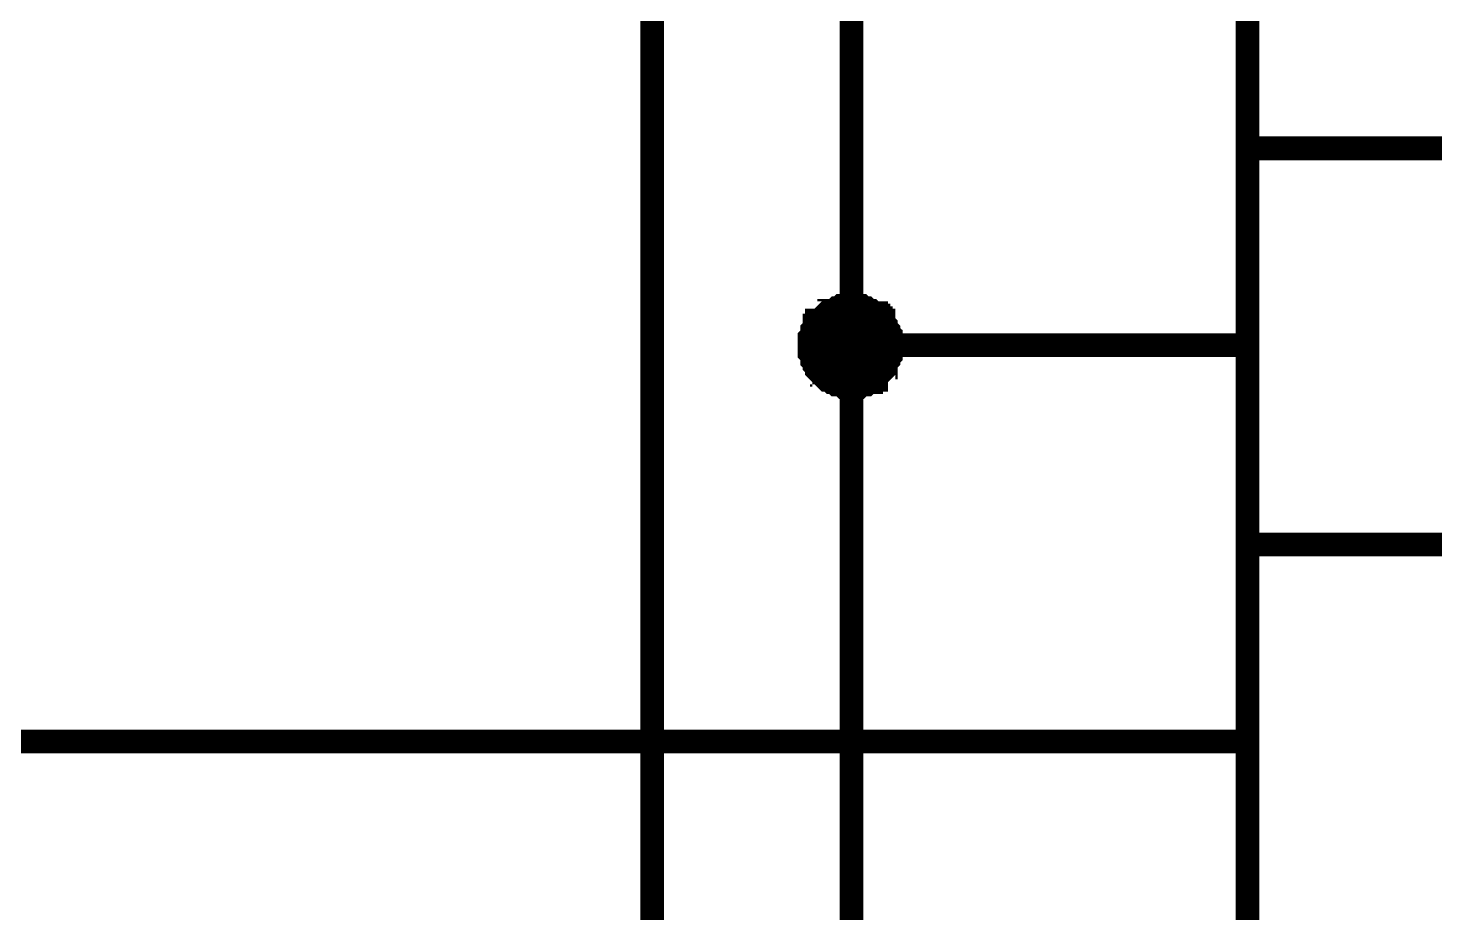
# Model space of a CAD drawing. Extents: x 260 to 1101, y 70 to 664.
# Drawn here: x 951.1 to 968.85, y 294.63 to 305.8 of the extents above; entities that cross this region are included whole.
import ezdxf

# ---------------------------------------------------------------- set-up
doc = ezdxf.new("R2010")
doc.units = 0
doc.header["$MEASUREMENT"] = 0
doc.layers.add('Sheet', color=255, linetype='CONTINUOUS')

msp = doc.modelspace()

# ---------------------------------------------------------------- linework, layer by layer
at = {"layer": 'Sheet', "const_width": 0.3}
msp.add_lwpolyline([(966.491, 399.283), (986.46, 399.283), (986.46, 274.27), (966.491, 274.27), (966.491, 399.283)], close=True, dxfattribs=at)
at = {"layer": 'Sheet'}
for points, const_width in [([(919.006, 316.769), (943.975, 316.769), (943.975, 296.793), (963.975, 296.793)], 0.3), ([(961.491, 316.769), (961.491, 301.795), (963.975, 301.795)], 0.3), ([(963.975, 306.797), (958.975, 306.797), (958.975, 291.791)], 0.3), ([(966.491, 304.28), (986.46, 304.28)], 0.3), ([(960.963, 301.795), (960.963, 301.826), (960.963, 301.857), (960.963, 301.857), (960.963, 301.888), (960.994, 301.919), (960.994, 301.95), (960.994, 301.981), (960.994, 301.981), (961.025, 302.012), (961.025, 302.044), (961.056, 302.044), (961.056, 302.075), (961.056, 302.106), (961.087, 302.106), (961.118, 302.137), (961.118, 302.137), (961.149, 302.168), (961.149, 302.168), (961.18, 302.199), (961.211, 302.199), (961.211, 302.23), (961.242, 302.23), (961.273, 302.23), (961.304, 302.261), (961.304, 302.261), (961.335, 302.261), (961.366, 302.292), (961.397, 302.292), (961.429, 302.292), (961.429, 302.292), (961.46, 302.292), (961.491, 302.292)], 0.3), ([(960.963, 301.795), (960.963, 301.826), (960.963, 301.857), (960.963, 301.857), (960.963, 301.888), (960.994, 301.919), (960.994, 301.95), (960.994, 301.981), (960.994, 301.981), (961.025, 302.012), (961.025, 302.044), (961.056, 302.044), (961.056, 302.075), (961.056, 302.106), (961.087, 302.106), (961.118, 302.137), (961.118, 302.137), (961.149, 302.168), (961.149, 302.168), (961.18, 302.199), (961.211, 302.199), (961.211, 302.23), (961.242, 302.23), (961.273, 302.23), (961.304, 302.261), (961.304, 302.261), (961.335, 302.261), (961.366, 302.292), (961.397, 302.292), (961.429, 302.292), (961.429, 302.292), (961.46, 302.292), (961.491, 302.292)], 0.3), ([(960.963, 301.795), (960.963, 301.826), (960.963, 301.857), (960.963, 301.857), (960.963, 301.888), (960.994, 301.919), (960.994, 301.95), (960.994, 301.981), (960.994, 301.981), (961.025, 302.012), (961.025, 302.044), (961.056, 302.044), (961.056, 302.075), (961.056, 302.106), (961.087, 302.106), (961.118, 302.137), (961.118, 302.137), (961.149, 302.168), (961.149, 302.168), (961.18, 302.199), (961.211, 302.199), (961.211, 302.23), (961.242, 302.23), (961.273, 302.23), (961.304, 302.261), (961.304, 302.261), (961.335, 302.261), (961.366, 302.292), (961.397, 302.292), (961.429, 302.292), (961.429, 302.292), (961.46, 302.292), (961.491, 302.292)], 0.3), ([(960.963, 301.795), (960.963, 301.826), (960.963, 301.857), (960.963, 301.857), (960.963, 301.888), (960.994, 301.919), (960.994, 301.95), (960.994, 301.981), (960.994, 301.981), (961.025, 302.012), (961.025, 302.044), (961.056, 302.044), (961.056, 302.075), (961.056, 302.106), (961.087, 302.106), (961.118, 302.137), (961.118, 302.137), (961.149, 302.168), (961.149, 302.168), (961.18, 302.199), (961.211, 302.199), (961.211, 302.23), (961.242, 302.23), (961.273, 302.23), (961.304, 302.261), (961.304, 302.261), (961.335, 302.261), (961.366, 302.292), (961.397, 302.292), (961.429, 302.292), (961.429, 302.292), (961.46, 302.292), (961.491, 302.292)], 0.3), ([(961.491, 302.292), (961.491, 302.292)], 0.3), ([(961.491, 302.292), (961.522, 302.292), (961.553, 302.292), (961.553, 302.292), (961.584, 302.292), (961.615, 302.292), (961.646, 302.261), (961.677, 302.261), (961.677, 302.261), (961.708, 302.23), (961.739, 302.23), (961.739, 302.23), (961.77, 302.199), (961.801, 302.199), (961.801, 302.168), (961.832, 302.168), (961.832, 302.137), (961.863, 302.137), (961.863, 302.106), (961.894, 302.106), (961.894, 302.075), (961.925, 302.044), (961.925, 302.044), (961.925, 302.012), (961.956, 301.981), (961.956, 301.981), (961.956, 301.95), (961.988, 301.919), (961.988, 301.888), (961.988, 301.857), (961.988, 301.857), (961.988, 301.826), (961.988, 301.795)], 0.3), ([(961.491, 302.292), (961.491, 302.292)], 0.3), ([(961.491, 302.292), (961.522, 302.292), (961.553, 302.292), (961.553, 302.292), (961.584, 302.292), (961.615, 302.292), (961.646, 302.261), (961.677, 302.261), (961.677, 302.261), (961.708, 302.23), (961.739, 302.23), (961.739, 302.23), (961.77, 302.199), (961.801, 302.199), (961.801, 302.168), (961.832, 302.168), (961.832, 302.137), (961.863, 302.137), (961.863, 302.106), (961.894, 302.106), (961.894, 302.075), (961.925, 302.044), (961.925, 302.044), (961.925, 302.012), (961.956, 301.981), (961.956, 301.981), (961.956, 301.95), (961.988, 301.919), (961.988, 301.888), (961.988, 301.857), (961.988, 301.857), (961.988, 301.826), (961.988, 301.795)], 0.3), ([(961.491, 302.292), (961.491, 302.292)], 0.3), ([(961.491, 302.292), (961.522, 302.292), (961.553, 302.292), (961.553, 302.292), (961.584, 302.292), (961.615, 302.292), (961.646, 302.261), (961.677, 302.261), (961.677, 302.261), (961.708, 302.23), (961.739, 302.23), (961.739, 302.23), (961.77, 302.199), (961.801, 302.199), (961.801, 302.168), (961.832, 302.168), (961.832, 302.137), (961.863, 302.137), (961.863, 302.106), (961.894, 302.106), (961.894, 302.075), (961.925, 302.044), (961.925, 302.044), (961.925, 302.012), (961.956, 301.981), (961.956, 301.981), (961.956, 301.95), (961.988, 301.919), (961.988, 301.888), (961.988, 301.857), (961.988, 301.857), (961.988, 301.826), (961.988, 301.795)], 0.3), ([(961.491, 302.292), (961.491, 302.292)], 0.3), ([(961.491, 302.292), (961.522, 302.292), (961.553, 302.292), (961.553, 302.292), (961.584, 302.292), (961.615, 302.292), (961.646, 302.261), (961.677, 302.261), (961.677, 302.261), (961.708, 302.23), (961.739, 302.23), (961.739, 302.23), (961.77, 302.199), (961.801, 302.199), (961.801, 302.168), (961.832, 302.168), (961.832, 302.137), (961.863, 302.137), (961.863, 302.106), (961.894, 302.106), (961.894, 302.075), (961.925, 302.044), (961.925, 302.044), (961.925, 302.012), (961.956, 301.981), (961.956, 301.981), (961.956, 301.95), (961.988, 301.919), (961.988, 301.888), (961.988, 301.857), (961.988, 301.857), (961.988, 301.826), (961.988, 301.795)], 0.3), ([(960.963, 301.795), (960.963, 301.826), (960.963, 301.857), (960.963, 301.857), (960.963, 301.888), (960.994, 301.919), (960.994, 301.95), (960.994, 301.981), (960.994, 301.981), (961.025, 302.012), (961.025, 302.044), (961.056, 302.044), (961.056, 302.075), (961.056, 302.106), (961.087, 302.106), (961.118, 302.137), (961.118, 302.137), (961.149, 302.168), (961.149, 302.168), (961.18, 302.199), (961.211, 302.199), (961.211, 302.23), (961.242, 302.23), (961.273, 302.23), (961.304, 302.261), (961.304, 302.261), (961.335, 302.261), (961.366, 302.292), (961.397, 302.292), (961.429, 302.292), (961.429, 302.292), (961.46, 302.292), (961.491, 302.292)], 0.0991), ([(960.963, 301.795), (960.963, 301.826), (960.963, 301.857), (960.963, 301.857), (960.963, 301.888), (960.994, 301.919), (960.994, 301.95), (960.994, 301.981), (960.994, 301.981), (961.025, 302.012), (961.025, 302.044), (961.056, 302.044), (961.056, 302.075), (961.056, 302.106), (961.087, 302.106), (961.118, 302.137), (961.118, 302.137), (961.149, 302.168), (961.149, 302.168), (961.18, 302.199), (961.211, 302.199), (961.211, 302.23), (961.242, 302.23), (961.273, 302.23), (961.304, 302.261), (961.304, 302.261), (961.335, 302.261), (961.366, 302.292), (961.397, 302.292), (961.429, 302.292), (961.429, 302.292), (961.46, 302.292), (961.491, 302.292)], 0.0991), ([(960.963, 301.795), (960.963, 301.826), (960.963, 301.857), (960.963, 301.857), (960.963, 301.888), (960.994, 301.919), (960.994, 301.95), (960.994, 301.981), (960.994, 301.981), (961.025, 302.012), (961.025, 302.044), (961.056, 302.044), (961.056, 302.075), (961.056, 302.106), (961.087, 302.106), (961.118, 302.137), (961.118, 302.137), (961.149, 302.168), (961.149, 302.168), (961.18, 302.199), (961.211, 302.199), (961.211, 302.23), (961.242, 302.23), (961.273, 302.23), (961.304, 302.261), (961.304, 302.261), (961.335, 302.261), (961.366, 302.292), (961.397, 302.292), (961.429, 302.292), (961.429, 302.292), (961.46, 302.292), (961.491, 302.292)], 0.0991), ([(960.963, 301.795), (960.963, 301.826), (960.963, 301.857), (960.963, 301.857), (960.963, 301.888), (960.994, 301.919), (960.994, 301.95), (960.994, 301.981), (960.994, 301.981), (961.025, 302.012), (961.025, 302.044), (961.056, 302.044), (961.056, 302.075), (961.056, 302.106), (961.087, 302.106), (961.118, 302.137), (961.118, 302.137), (961.149, 302.168), (961.149, 302.168), (961.18, 302.199), (961.211, 302.199), (961.211, 302.23), (961.242, 302.23), (961.273, 302.23), (961.304, 302.261), (961.304, 302.261), (961.335, 302.261), (961.366, 302.292), (961.397, 302.292), (961.429, 302.292), (961.429, 302.292), (961.46, 302.292), (961.491, 302.292)], 0.0991), ([(961.491, 302.292), (961.491, 302.292)], 0.0991), ([(961.491, 302.292), (961.522, 302.292), (961.553, 302.292), (961.553, 302.292), (961.584, 302.292), (961.615, 302.292), (961.646, 302.261), (961.677, 302.261), (961.677, 302.261), (961.708, 302.23), (961.739, 302.23), (961.739, 302.23), (961.77, 302.199), (961.801, 302.199), (961.801, 302.168), (961.832, 302.168), (961.832, 302.137), (961.863, 302.137), (961.863, 302.106), (961.894, 302.106), (961.894, 302.075), (961.925, 302.044), (961.925, 302.044), (961.925, 302.012), (961.956, 301.981), (961.956, 301.981), (961.956, 301.95), (961.988, 301.919), (961.988, 301.888), (961.988, 301.857), (961.988, 301.857), (961.988, 301.826), (961.988, 301.795)], 0.0991), ([(961.491, 302.292), (961.491, 302.292)], 0.0991), ([(961.491, 302.292), (961.522, 302.292), (961.553, 302.292), (961.553, 302.292), (961.584, 302.292), (961.615, 302.292), (961.646, 302.261), (961.677, 302.261), (961.677, 302.261), (961.708, 302.23), (961.739, 302.23), (961.739, 302.23), (961.77, 302.199), (961.801, 302.199), (961.801, 302.168), (961.832, 302.168), (961.832, 302.137), (961.863, 302.137), (961.863, 302.106), (961.894, 302.106), (961.894, 302.075), (961.925, 302.044), (961.925, 302.044), (961.925, 302.012), (961.956, 301.981), (961.956, 301.981), (961.956, 301.95), (961.988, 301.919), (961.988, 301.888), (961.988, 301.857), (961.988, 301.857), (961.988, 301.826), (961.988, 301.795)], 0.0991), ([(961.491, 302.292), (961.491, 302.292)], 0.0991), ([(961.491, 302.292), (961.522, 302.292), (961.553, 302.292), (961.553, 302.292), (961.584, 302.292), (961.615, 302.292), (961.646, 302.261), (961.677, 302.261), (961.677, 302.261), (961.708, 302.23), (961.739, 302.23), (961.739, 302.23), (961.77, 302.199), (961.801, 302.199), (961.801, 302.168), (961.832, 302.168), (961.832, 302.137), (961.863, 302.137), (961.863, 302.106), (961.894, 302.106), (961.894, 302.075), (961.925, 302.044), (961.925, 302.044), (961.925, 302.012), (961.956, 301.981), (961.956, 301.981), (961.956, 301.95), (961.988, 301.919), (961.988, 301.888), (961.988, 301.857), (961.988, 301.857), (961.988, 301.826), (961.988, 301.795)], 0.0991), ([(961.491, 302.292), (961.491, 302.292)], 0.0991), ([(961.491, 302.292), (961.522, 302.292), (961.553, 302.292), (961.553, 302.292), (961.584, 302.292), (961.615, 302.292), (961.646, 302.261), (961.677, 302.261), (961.677, 302.261), (961.708, 302.23), (961.739, 302.23), (961.739, 302.23), (961.77, 302.199), (961.801, 302.199), (961.801, 302.168), (961.832, 302.168), (961.832, 302.137), (961.863, 302.137), (961.863, 302.106), (961.894, 302.106), (961.894, 302.075), (961.925, 302.044), (961.925, 302.044), (961.925, 302.012), (961.956, 301.981), (961.956, 301.981), (961.956, 301.95), (961.988, 301.919), (961.988, 301.888), (961.988, 301.857), (961.988, 301.857), (961.988, 301.826), (961.988, 301.795)], 0.0991), ([(961.491, 301.267), (961.46, 301.267), (961.429, 301.267), (961.429, 301.267), (961.397, 301.267), (961.366, 301.298), (961.335, 301.298), (961.304, 301.298), (961.304, 301.298), (961.273, 301.329), (961.242, 301.329), (961.211, 301.36), (961.211, 301.36), (961.18, 301.36), (961.149, 301.391), (961.149, 301.422), (961.118, 301.422), (961.118, 301.453), (961.087, 301.453), (961.056, 301.484), (961.056, 301.515), (961.056, 301.515), (961.025, 301.546), (961.025, 301.578), (960.994, 301.609), (960.994, 301.609), (960.994, 301.64), (960.994, 301.671), (960.963, 301.702), (960.963, 301.733), (960.963, 301.733), (960.963, 301.764), (960.963, 301.795)], 0.3), ([(960.963, 301.795), (960.963, 301.795)], 0.3), ([(961.491, 301.267), (961.46, 301.267), (961.429, 301.267), (961.429, 301.267), (961.397, 301.267), (961.366, 301.298), (961.335, 301.298), (961.304, 301.298), (961.304, 301.298), (961.273, 301.329), (961.242, 301.329), (961.211, 301.36), (961.211, 301.36), (961.18, 301.36), (961.149, 301.391), (961.149, 301.422), (961.118, 301.422), (961.118, 301.453), (961.087, 301.453), (961.056, 301.484), (961.056, 301.515), (961.056, 301.515), (961.025, 301.546), (961.025, 301.578), (960.994, 301.609), (960.994, 301.609), (960.994, 301.64), (960.994, 301.671), (960.963, 301.702), (960.963, 301.733), (960.963, 301.733), (960.963, 301.764), (960.963, 301.795)], 0.3), ([(960.963, 301.795), (960.963, 301.795)], 0.3), ([(961.491, 301.267), (961.46, 301.267), (961.429, 301.267), (961.429, 301.267), (961.397, 301.267), (961.366, 301.298), (961.335, 301.298), (961.304, 301.298), (961.304, 301.298), (961.273, 301.329), (961.242, 301.329), (961.211, 301.36), (961.211, 301.36), (961.18, 301.36), (961.149, 301.391), (961.149, 301.422), (961.118, 301.422), (961.118, 301.453), (961.087, 301.453), (961.056, 301.484), (961.056, 301.515), (961.056, 301.515), (961.025, 301.546), (961.025, 301.578), (960.994, 301.609), (960.994, 301.609), (960.994, 301.64), (960.994, 301.671), (960.963, 301.702), (960.963, 301.733), (960.963, 301.733), (960.963, 301.764), (960.963, 301.795)], 0.3), ([(960.963, 301.795), (960.963, 301.795)], 0.3), ([(961.491, 301.267), (961.46, 301.267), (961.429, 301.267), (961.429, 301.267), (961.397, 301.267), (961.366, 301.298), (961.335, 301.298), (961.304, 301.298), (961.304, 301.298), (961.273, 301.329), (961.242, 301.329), (961.211, 301.36), (961.211, 301.36), (961.18, 301.36), (961.149, 301.391), (961.149, 301.422), (961.118, 301.422), (961.118, 301.453), (961.087, 301.453), (961.056, 301.484), (961.056, 301.515), (961.056, 301.515), (961.025, 301.546), (961.025, 301.578), (960.994, 301.609), (960.994, 301.609), (960.994, 301.64), (960.994, 301.671), (960.963, 301.702), (960.963, 301.733), (960.963, 301.733), (960.963, 301.764), (960.963, 301.795)], 0.3), ([(960.963, 301.795), (960.963, 301.795)], 0.3), ([(961.491, 301.267), (961.46, 301.267), (961.429, 301.267), (961.429, 301.267), (961.397, 301.267), (961.366, 301.298), (961.335, 301.298), (961.304, 301.298), (961.304, 301.298), (961.273, 301.329), (961.242, 301.329), (961.211, 301.36), (961.211, 301.36), (961.18, 301.36), (961.149, 301.391), (961.149, 301.422), (961.118, 301.422), (961.118, 301.453), (961.087, 301.453), (961.056, 301.484), (961.056, 301.515), (961.056, 301.515), (961.025, 301.546), (961.025, 301.578), (960.994, 301.609), (960.994, 301.609), (960.994, 301.64), (960.994, 301.671), (960.963, 301.702), (960.963, 301.733), (960.963, 301.733), (960.963, 301.764), (960.963, 301.795)], 0.0991), ([(960.963, 301.795), (960.963, 301.795)], 0.0991), ([(961.491, 301.267), (961.46, 301.267), (961.429, 301.267), (961.429, 301.267), (961.397, 301.267), (961.366, 301.298), (961.335, 301.298), (961.304, 301.298), (961.304, 301.298), (961.273, 301.329), (961.242, 301.329), (961.211, 301.36), (961.211, 301.36), (961.18, 301.36), (961.149, 301.391), (961.149, 301.422), (961.118, 301.422), (961.118, 301.453), (961.087, 301.453), (961.056, 301.484), (961.056, 301.515), (961.056, 301.515), (961.025, 301.546), (961.025, 301.578), (960.994, 301.609), (960.994, 301.609), (960.994, 301.64), (960.994, 301.671), (960.963, 301.702), (960.963, 301.733), (960.963, 301.733), (960.963, 301.764), (960.963, 301.795)], 0.0991), ([(960.963, 301.795), (960.963, 301.795)], 0.0991), ([(961.491, 301.267), (961.46, 301.267), (961.429, 301.267), (961.429, 301.267), (961.397, 301.267), (961.366, 301.298), (961.335, 301.298), (961.304, 301.298), (961.304, 301.298), (961.273, 301.329), (961.242, 301.329), (961.211, 301.36), (961.211, 301.36), (961.18, 301.36), (961.149, 301.391), (961.149, 301.422), (961.118, 301.422), (961.118, 301.453), (961.087, 301.453), (961.056, 301.484), (961.056, 301.515), (961.056, 301.515), (961.025, 301.546), (961.025, 301.578), (960.994, 301.609), (960.994, 301.609), (960.994, 301.64), (960.994, 301.671), (960.963, 301.702), (960.963, 301.733), (960.963, 301.733), (960.963, 301.764), (960.963, 301.795)], 0.0991), ([(960.963, 301.795), (960.963, 301.795)], 0.0991), ([(961.491, 301.267), (961.46, 301.267), (961.429, 301.267), (961.429, 301.267), (961.397, 301.267), (961.366, 301.298), (961.335, 301.298), (961.304, 301.298), (961.304, 301.298), (961.273, 301.329), (961.242, 301.329), (961.211, 301.36), (961.211, 301.36), (961.18, 301.36), (961.149, 301.391), (961.149, 301.422), (961.118, 301.422), (961.118, 301.453), (961.087, 301.453), (961.056, 301.484), (961.056, 301.515), (961.056, 301.515), (961.025, 301.546), (961.025, 301.578), (960.994, 301.609), (960.994, 301.609), (960.994, 301.64), (960.994, 301.671), (960.963, 301.702), (960.963, 301.733), (960.963, 301.733), (960.963, 301.764), (960.963, 301.795)], 0.0991), ([(960.963, 301.795), (960.963, 301.795)], 0.0991), ([(961.988, 301.795), (961.988, 301.764), (961.988, 301.733), (961.988, 301.733), (961.988, 301.702), (961.988, 301.671), (961.956, 301.64), (961.956, 301.609), (961.956, 301.609), (961.925, 301.578), (961.925, 301.546), (961.925, 301.515), (961.894, 301.515), (961.894, 301.484), (961.863, 301.453), (961.863, 301.453), (961.832, 301.422), (961.832, 301.422), (961.801, 301.391), (961.801, 301.36), (961.77, 301.36), (961.739, 301.36), (961.739, 301.329), (961.708, 301.329), (961.677, 301.298), (961.677, 301.298), (961.646, 301.298), (961.615, 301.298), (961.584, 301.267), (961.553, 301.267), (961.553, 301.267), (961.522, 301.267), (961.491, 301.267)], 0.3), ([(963.975, 286.79), (961.491, 286.79), (961.491, 301.795)], 0.3), ([(961.988, 301.795), (961.988, 301.764), (961.988, 301.733), (961.988, 301.733), (961.988, 301.702), (961.988, 301.671), (961.956, 301.64), (961.956, 301.609), (961.956, 301.609), (961.925, 301.578), (961.925, 301.546), (961.925, 301.515), (961.894, 301.515), (961.894, 301.484), (961.863, 301.453), (961.863, 301.453), (961.832, 301.422), (961.832, 301.422), (961.801, 301.391), (961.801, 301.36), (961.77, 301.36), (961.739, 301.36), (961.739, 301.329), (961.708, 301.329), (961.677, 301.298), (961.677, 301.298), (961.646, 301.298), (961.615, 301.298), (961.584, 301.267), (961.553, 301.267), (961.553, 301.267), (961.522, 301.267), (961.491, 301.267)], 0.3), ([(961.988, 301.795), (961.988, 301.764), (961.988, 301.733), (961.988, 301.733), (961.988, 301.702), (961.988, 301.671), (961.956, 301.64), (961.956, 301.609), (961.956, 301.609), (961.925, 301.578), (961.925, 301.546), (961.925, 301.515), (961.894, 301.515), (961.894, 301.484), (961.863, 301.453), (961.863, 301.453), (961.832, 301.422), (961.832, 301.422), (961.801, 301.391), (961.801, 301.36), (961.77, 301.36), (961.739, 301.36), (961.739, 301.329), (961.708, 301.329), (961.677, 301.298), (961.677, 301.298), (961.646, 301.298), (961.615, 301.298), (961.584, 301.267), (961.553, 301.267), (961.553, 301.267), (961.522, 301.267), (961.491, 301.267)], 0.3), ([(961.988, 301.795), (961.988, 301.764), (961.988, 301.733), (961.988, 301.733), (961.988, 301.702), (961.988, 301.671), (961.956, 301.64), (961.956, 301.609), (961.956, 301.609), (961.925, 301.578), (961.925, 301.546), (961.925, 301.515), (961.894, 301.515), (961.894, 301.484), (961.863, 301.453), (961.863, 301.453), (961.832, 301.422), (961.832, 301.422), (961.801, 301.391), (961.801, 301.36), (961.77, 301.36), (961.739, 301.36), (961.739, 301.329), (961.708, 301.329), (961.677, 301.298), (961.677, 301.298), (961.646, 301.298), (961.615, 301.298), (961.584, 301.267), (961.553, 301.267), (961.553, 301.267), (961.522, 301.267), (961.491, 301.267)], 0.3), ([(961.988, 301.795), (961.988, 301.764), (961.988, 301.733), (961.988, 301.733), (961.988, 301.702), (961.988, 301.671), (961.956, 301.64), (961.956, 301.609), (961.956, 301.609), (961.925, 301.578), (961.925, 301.546), (961.925, 301.515), (961.894, 301.515), (961.894, 301.484), (961.863, 301.453), (961.863, 301.453), (961.832, 301.422), (961.832, 301.422), (961.801, 301.391), (961.801, 301.36), (961.77, 301.36), (961.739, 301.36), (961.739, 301.329), (961.708, 301.329), (961.677, 301.298), (961.677, 301.298), (961.646, 301.298), (961.615, 301.298), (961.584, 301.267), (961.553, 301.267), (961.553, 301.267), (961.522, 301.267), (961.491, 301.267)], 0.0991), ([(961.988, 301.795), (961.988, 301.764), (961.988, 301.733), (961.988, 301.733), (961.988, 301.702), (961.988, 301.671), (961.956, 301.64), (961.956, 301.609), (961.956, 301.609), (961.925, 301.578), (961.925, 301.546), (961.925, 301.515), (961.894, 301.515), (961.894, 301.484), (961.863, 301.453), (961.863, 301.453), (961.832, 301.422), (961.832, 301.422), (961.801, 301.391), (961.801, 301.36), (961.77, 301.36), (961.739, 301.36), (961.739, 301.329), (961.708, 301.329), (961.677, 301.298), (961.677, 301.298), (961.646, 301.298), (961.615, 301.298), (961.584, 301.267), (961.553, 301.267), (961.553, 301.267), (961.522, 301.267), (961.491, 301.267)], 0.0991), ([(961.988, 301.795), (961.988, 301.764), (961.988, 301.733), (961.988, 301.733), (961.988, 301.702), (961.988, 301.671), (961.956, 301.64), (961.956, 301.609), (961.956, 301.609), (961.925, 301.578), (961.925, 301.546), (961.925, 301.515), (961.894, 301.515), (961.894, 301.484), (961.863, 301.453), (961.863, 301.453), (961.832, 301.422), (961.832, 301.422), (961.801, 301.391), (961.801, 301.36), (961.77, 301.36), (961.739, 301.36), (961.739, 301.329), (961.708, 301.329), (961.677, 301.298), (961.677, 301.298), (961.646, 301.298), (961.615, 301.298), (961.584, 301.267), (961.553, 301.267), (961.553, 301.267), (961.522, 301.267), (961.491, 301.267)], 0.0991), ([(961.988, 301.795), (961.988, 301.764), (961.988, 301.733), (961.988, 301.733), (961.988, 301.702), (961.988, 301.671), (961.956, 301.64), (961.956, 301.609), (961.956, 301.609), (961.925, 301.578), (961.925, 301.546), (961.925, 301.515), (961.894, 301.515), (961.894, 301.484), (961.863, 301.453), (961.863, 301.453), (961.832, 301.422), (961.832, 301.422), (961.801, 301.391), (961.801, 301.36), (961.77, 301.36), (961.739, 301.36), (961.739, 301.329), (961.708, 301.329), (961.677, 301.298), (961.677, 301.298), (961.646, 301.298), (961.615, 301.298), (961.584, 301.267), (961.553, 301.267), (961.553, 301.267), (961.522, 301.267), (961.491, 301.267)], 0.0991), ([(961.988, 301.795), (961.988, 301.795), (961.988, 301.795), (961.988, 301.795), (961.988, 301.795), (961.988, 301.795), (961.988, 301.795), (961.988, 301.795), (961.988, 301.795), (961.988, 301.795), (961.988, 301.795), (961.988, 301.795), (961.988, 301.795), (961.988, 301.795), (961.988, 301.795), (961.988, 301.795), (961.988, 301.795), (961.988, 301.795), (961.988, 301.795), (961.988, 301.795), (961.988, 301.795), (961.988, 301.795), (961.988, 301.795), (961.988, 301.795), (961.988, 301.795), (961.988, 301.795), (961.988, 301.795), (961.988, 301.795), (961.988, 301.795), (961.988, 301.795), (961.988, 301.795), (961.988, 301.795), (961.988, 301.795)], 0.3), ([(961.988, 301.795), (961.988, 301.795)], 0.3), ([(961.988, 301.795), (961.988, 301.795), (961.988, 301.795), (961.988, 301.795), (961.988, 301.795), (961.988, 301.795), (961.988, 301.795), (961.988, 301.795), (961.988, 301.795), (961.988, 301.795), (961.988, 301.795), (961.988, 301.795), (961.988, 301.795), (961.988, 301.795), (961.988, 301.795), (961.988, 301.795), (961.988, 301.795), (961.988, 301.795), (961.988, 301.795), (961.988, 301.795), (961.988, 301.795), (961.988, 301.795), (961.988, 301.795), (961.988, 301.795), (961.988, 301.795), (961.988, 301.795), (961.988, 301.795), (961.988, 301.795), (961.988, 301.795), (961.988, 301.795), (961.988, 301.795), (961.988, 301.795), (961.988, 301.795)], 0.3), ([(961.988, 301.795), (961.988, 301.795)], 0.3), ([(961.988, 301.795), (961.988, 301.795), (961.988, 301.795), (961.988, 301.795), (961.988, 301.795), (961.988, 301.795), (961.988, 301.795), (961.988, 301.795), (961.988, 301.795), (961.988, 301.795), (961.988, 301.795), (961.988, 301.795), (961.988, 301.795), (961.988, 301.795), (961.988, 301.795), (961.988, 301.795), (961.988, 301.795), (961.988, 301.795), (961.988, 301.795), (961.988, 301.795), (961.988, 301.795), (961.988, 301.795), (961.988, 301.795), (961.988, 301.795), (961.988, 301.795), (961.988, 301.795), (961.988, 301.795), (961.988, 301.795), (961.988, 301.795), (961.988, 301.795), (961.988, 301.795), (961.988, 301.795), (961.988, 301.795)], 0.3), ([(961.988, 301.795), (961.988, 301.795)], 0.3), ([(961.988, 301.795), (961.988, 301.795), (961.988, 301.795), (961.988, 301.795), (961.988, 301.795), (961.988, 301.795), (961.988, 301.795), (961.988, 301.795), (961.988, 301.795), (961.988, 301.795), (961.988, 301.795), (961.988, 301.795), (961.988, 301.795), (961.988, 301.795), (961.988, 301.795), (961.988, 301.795), (961.988, 301.795), (961.988, 301.795), (961.988, 301.795), (961.988, 301.795), (961.988, 301.795), (961.988, 301.795), (961.988, 301.795), (961.988, 301.795), (961.988, 301.795), (961.988, 301.795), (961.988, 301.795), (961.988, 301.795), (961.988, 301.795), (961.988, 301.795), (961.988, 301.795), (961.988, 301.795), (961.988, 301.795)], 0.3), ([(961.988, 301.795), (961.988, 301.795)], 0.3), ([(961.988, 301.795), (961.988, 301.795), (961.988, 301.795), (961.988, 301.795), (961.988, 301.795), (961.988, 301.795), (961.988, 301.795), (961.988, 301.795), (961.988, 301.795), (961.988, 301.795), (961.988, 301.795), (961.988, 301.795), (961.988, 301.795), (961.988, 301.795), (961.988, 301.795), (961.988, 301.795), (961.988, 301.795), (961.988, 301.795), (961.988, 301.795), (961.988, 301.795), (961.988, 301.795), (961.988, 301.795), (961.988, 301.795), (961.988, 301.795), (961.988, 301.795), (961.988, 301.795), (961.988, 301.795), (961.988, 301.795), (961.988, 301.795), (961.988, 301.795), (961.988, 301.795), (961.988, 301.795), (961.988, 301.795)], 0.0991), ([(961.988, 301.795), (961.988, 301.795)], 0.0991), ([(961.988, 301.795), (961.988, 301.795), (961.988, 301.795), (961.988, 301.795), (961.988, 301.795), (961.988, 301.795), (961.988, 301.795), (961.988, 301.795), (961.988, 301.795), (961.988, 301.795), (961.988, 301.795), (961.988, 301.795), (961.988, 301.795), (961.988, 301.795), (961.988, 301.795), (961.988, 301.795), (961.988, 301.795), (961.988, 301.795), (961.988, 301.795), (961.988, 301.795), (961.988, 301.795), (961.988, 301.795), (961.988, 301.795), (961.988, 301.795), (961.988, 301.795), (961.988, 301.795), (961.988, 301.795), (961.988, 301.795), (961.988, 301.795), (961.988, 301.795), (961.988, 301.795), (961.988, 301.795), (961.988, 301.795)], 0.0991), ([(961.988, 301.795), (961.988, 301.795)], 0.0991), ([(961.988, 301.795), (961.988, 301.795), (961.988, 301.795), (961.988, 301.795), (961.988, 301.795), (961.988, 301.795), (961.988, 301.795), (961.988, 301.795), (961.988, 301.795), (961.988, 301.795), (961.988, 301.795), (961.988, 301.795), (961.988, 301.795), (961.988, 301.795), (961.988, 301.795), (961.988, 301.795), (961.988, 301.795), (961.988, 301.795), (961.988, 301.795), (961.988, 301.795), (961.988, 301.795), (961.988, 301.795), (961.988, 301.795), (961.988, 301.795), (961.988, 301.795), (961.988, 301.795), (961.988, 301.795), (961.988, 301.795), (961.988, 301.795), (961.988, 301.795), (961.988, 301.795), (961.988, 301.795), (961.988, 301.795)], 0.0991), ([(961.988, 301.795), (961.988, 301.795)], 0.0991), ([(961.988, 301.795), (961.988, 301.795), (961.988, 301.795), (961.988, 301.795), (961.988, 301.795), (961.988, 301.795), (961.988, 301.795), (961.988, 301.795), (961.988, 301.795), (961.988, 301.795), (961.988, 301.795), (961.988, 301.795), (961.988, 301.795), (961.988, 301.795), (961.988, 301.795), (961.988, 301.795), (961.988, 301.795), (961.988, 301.795), (961.988, 301.795), (961.988, 301.795), (961.988, 301.795), (961.988, 301.795), (961.988, 301.795), (961.988, 301.795), (961.988, 301.795), (961.988, 301.795), (961.988, 301.795), (961.988, 301.795), (961.988, 301.795), (961.988, 301.795), (961.988, 301.795), (961.988, 301.795), (961.988, 301.795)], 0.0991), ([(961.988, 301.795), (961.988, 301.795)], 0.0991), ([(966.491, 301.795), (963.975, 301.795)], 0.3), ([(966.491, 299.279), (986.46, 299.279)], 0.3), ([(966.491, 296.793), (963.975, 296.793)], 0.3)]:
    msp.add_lwpolyline(points, dxfattribs=dict(at, const_width=const_width))
at = {"layer": 'Sheet', "const_width": 0.508}
msp.add_lwpolyline([(961.309, 301.797, 1), (961.817, 301.797, 1)], format="xyb", close=True, dxfattribs=at)

doc.saveas('drawing.dxf')
